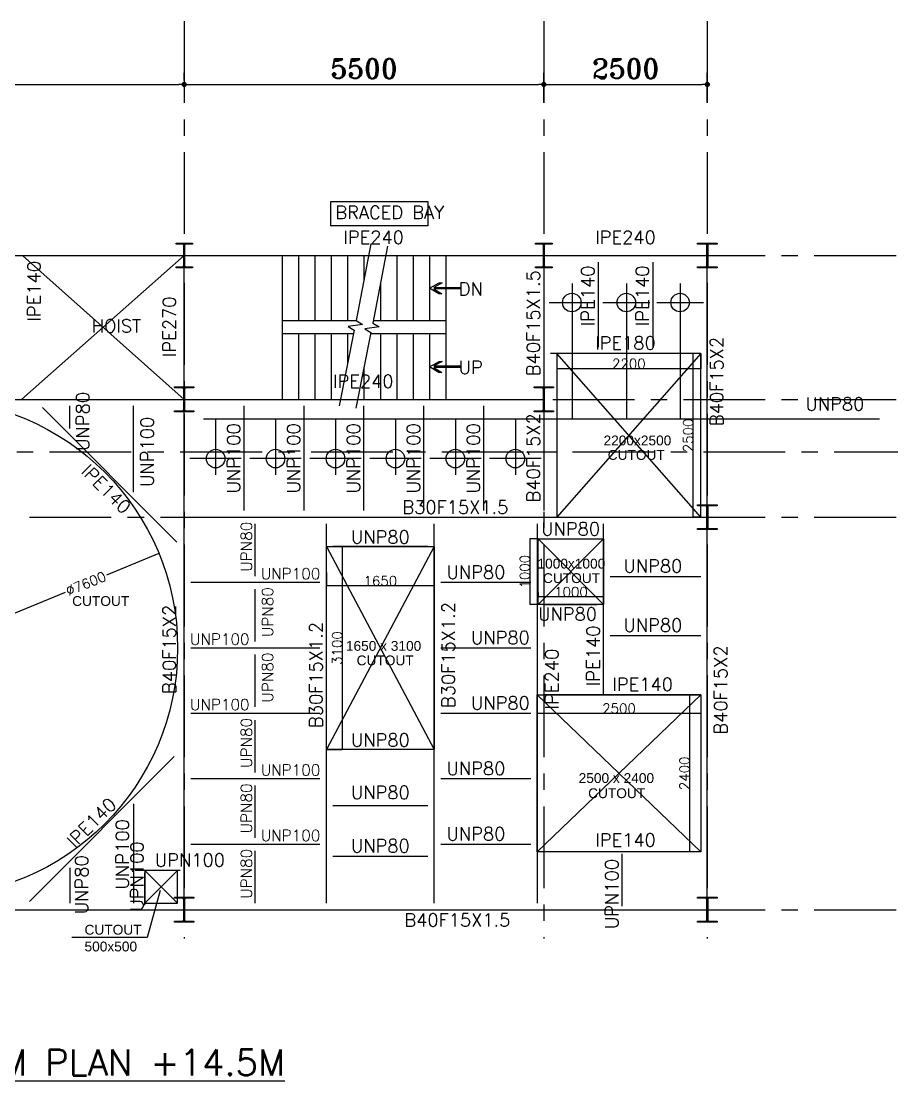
# Model space of a CAD drawing. Header units: inches. Extents: x 1387 to 2676, y -3554 to -2136.
# Drawn here: x 2511.83 to 2525.24, y -2581.89 to -2565.69 of the extents above; entities that cross this region are included whole.
import ezdxf
from ezdxf.enums import TextEntityAlignment as Align

# ---------------------------------------------------------------- set-up
doc = ezdxf.new("R2010")
doc.units = ezdxf.units.IN
doc.header["$MEASUREMENT"] = 0
doc.linetypes.add('CENTER', pattern=[2, 1.25, -0.25, 0.25, -0.25])
doc.linetypes.add('DASHDOTX2', pattern=[2, 1, -0.5, 0, -0.5])
for name, color, linetype in [('3G', 3, 'Continuous'), ('A-TEXT', 7, 'Continuous'), ('AA-IPE300', 27, 'Continuous'), ('AA_CUT OUT', 250, 'Continuous'), ('Ax', 1, 'DASHDOTX2'), ('AXE', 1, 'CENTER'), ('DIM', 8, 'Continuous'), ('MEMBER TEXT', 7, 'Continuous'), ('NEW-CO-TEXT', 7, 'Continuous'), ('STAIR', 145, 'Continuous'), ('STEEL', 33, 'Continuous'), ('UPN100', 1, 'Continuous'), ('wall', 4, 'Continuous')]:
    doc.layers.add(name, color=color, linetype=linetype)
doc.styles.add('ROMANS', font='ROMANS')
doc.styles.add('ROMANT', font='romant')
doc.styles.get("Standard").update_dxf_attribs({"font": 'arial.ttf'})
doc.dimstyles.new('1-100', dxfattribs={"dimtxt": 0.3, "dimasz": 0.08, "dimexe": 0.18, "dimexo": 0.0625, "dimgap": 0.09, "dimtad": 1, "dimdec": 0, "dimlfac": 1000, "dimdsep": 46, "dimtxsty": 'ROMANT', "dimblk": 'DOT', "dimcen": 0.09, "dimclrd": 1, "dimclre": 1, "dimclrt": 3, "dimadec": 0, "dimazin": 0, "dimtfac": 1, "dimtdec": 0, "dimtix": 1, "dimtofl": 0, "dimtmove": 2, "dimatfit": 3, "dimldrblk": 'DOT', "dimfxl": 1, "dimtolj": 1, "dimarcsym": 0})
doc.dimstyles.new('Copy of 1-100', dxfattribs={"dimtxt": 0.2, "dimasz": 0.08, "dimexe": 0.18, "dimexo": 0.0625, "dimgap": 0.09, "dimtad": 1, "dimdec": 0, "dimlfac": 1000, "dimdsep": 46, "dimtxsty": 'ROMANT', "dimblk": 'DOT', "dimcen": 0.09, "dimclrd": 1, "dimclre": 1, "dimclrt": 3, "dimadec": 0, "dimazin": 0, "dimtfac": 1, "dimtdec": 0, "dimtix": 1, "dimtofl": 0, "dimtmove": 2, "dimatfit": 3, "dimldrblk": 'DOT', "dimfxl": 1, "dimtolj": 1, "dimarcsym": 0})
doc.dimstyles.get("Standard").update_dxf_attribs({"dimtxt": 0.25, "dimasz": 0.18, "dimexe": 0.18, "dimexo": 0.0625, "dimgap": 0.09, "dimtad": 0, "dimdec": 0, "dimlfac": 100, "dimzin": 0, "dimdsep": 46, "dimtxsty": 'Standard', "dimcen": 0.09, "dimadec": 0, "dimazin": 0, "dimtfac": 1, "dimtdec": 0, "dimtofl": 0, "dimtmove": 0, "dimatfit": 3, "dimfxl": 1, "dimtolj": 1, "dimtzin": 0, "dimarcsym": 0})

# ---------------------------------------------------------------- blocks, each defined once
blk = doc.blocks.new('DOT')
at = {"layer": 'DIM', "color": 0, "linetype": 'ByBlock'}
blk.add_line((-0.5, 0), (-1, 0), dxfattribs=at)
at = {"layer": 'DIM', "color": 0, "linetype": 'ByBlock', "const_width": 0.5}
blk.add_lwpolyline([(-0.25, 0, 1), (0.25, 0, 1)], format="xyb", close=True, dxfattribs=at)
blk = doc.blocks.new('*D2532')
at = {"color": 1, "lineweight": -2, "transparency": 16777216}
for p, q in [((-8386, 5445), (-9190, 5114)), ((-15414, 2555), (-9817, 4856))]:
    blk.add_line(p, q, dxfattribs=at)
at = {"layer": 'Defpoints', "color": 0, "transparency": 16777216}
for p in [(-8385, 5445), (-15415, 2555)]:
    blk.add_point(p, dxfattribs=at)
at = {"color": 1, "lineweight": -2, "transparency": 16777216, "xscale": 0.08, "yscale": 0.08, "zscale": 0.08}
for p, rotation in [((-8385, 5445), 22.34880130338584), ((-15415, 2555), 202.3488013033858)]:
    blk.add_blockref('DOT', p, dxfattribs=dict(at, rotation=rotation))
at = {"color": 3, "transparency": 16777216, "insert": (-9503, 4985), "char_height": 150, "attachment_point": 5, "rotation": 22.3488, "style": 'ROMANT'}
blk.add_mtext('\\A1;∅7600', dxfattribs=at)
blk = doc.blocks.new('_Dot')
at = {"layer": 'DIM', "color": 0, "lineweight": -2}
blk.add_line((-0.5, 0), (-1, 0), dxfattribs=at)
at = {"layer": 'DIM', "color": 0, "const_width": 0.5}
blk.add_lwpolyline([(-0.25, 0, 1), (0.25, 0, 1)], format="xyb", close=True, dxfattribs=at)
blk = doc.blocks.new('*D2533')
at = {"color": 1, "lineweight": -2, "transparency": 16777216}
for p, q in [((-2585, 5667), (-2715, 5667)), ((-2715, 5667), (-2715, 4667)), ((-2585, 4667), (-2715, 4667))]:
    blk.add_line(p, q, dxfattribs=at)
at = {"layer": 'Defpoints', "color": 0, "transparency": 16777216}
for p in [(-2585, 5667), (-2715, 4667), (-2585, 4667)]:
    blk.add_point(p, dxfattribs=at)
at = {"color": 1, "lineweight": -2, "transparency": 16777216, "xscale": 0.08, "yscale": 0.08, "zscale": 0.08}
for p, rotation in [((-2715, 5667), 90), ((-2715, 4667), 270)]:
    blk.add_blockref('DOT', p, dxfattribs=dict(at, rotation=rotation))
at = {"color": 3, "transparency": 16777216, "insert": (-2790, 5167), "char_height": 150, "attachment_point": 5, "rotation": 90, "style": 'ROMANT'}
blk.add_mtext('\\A1;1000', dxfattribs=at)
blk = doc.blocks.new('*D2534')
at = {"color": 1, "lineweight": -2, "transparency": 16777216}
for p, q in [((-2585, 4851), (-2585, 4782)), ((-1585, 4782), (-2585, 4782)), ((-1585, 4851), (-1585, 4782))]:
    blk.add_line(p, q, dxfattribs=at)
at = {"layer": 'Defpoints', "color": 0, "transparency": 16777216}
for p in [(-2585, 4851), (-2585, 4782), (-1585, 4851)]:
    blk.add_point(p, dxfattribs=at)
at = {"color": 1, "lineweight": -2, "transparency": 16777216, "xscale": 0.08, "yscale": 0.08, "zscale": 0.08, "rotation": 180}
blk.add_blockref('DOT', (-2585, 4782), dxfattribs=at)
at = {"color": 1, "lineweight": -2, "transparency": 16777216, "xscale": 0.08, "yscale": 0.08, "zscale": 0.08}
blk.add_blockref('DOT', (-1585, 4782), dxfattribs=at)
at = {"color": 3, "transparency": 16777216, "insert": (-2085, 4857), "char_height": 150, "attachment_point": 5, "style": 'ROMANT'}
blk.add_mtext('\\A1;1000', dxfattribs=at)
blk = doc.blocks.new('*D2535')
at = {"color": 1, "lineweight": -2, "transparency": 16777216}
for p, q in [((-5825, 5550), (-5586, 5550)), ((-5586, 5550), (-5586, 2450)), ((-5825, 2450), (-5586, 2450))]:
    blk.add_line(p, q, dxfattribs=at)
at = {"layer": 'Defpoints', "color": 0, "transparency": 16777216}
for p in [(-5825, 5550), (-5825, 2450), (-5586, 2450)]:
    blk.add_point(p, dxfattribs=at)
at = {"color": 1, "lineweight": -2, "transparency": 16777216, "xscale": 0.08, "yscale": 0.08, "zscale": 0.08}
for p, rotation in [((-5586, 5550), 90), ((-5586, 2450), 270)]:
    blk.add_blockref('DOT', p, dxfattribs=dict(at, rotation=rotation))
at = {"color": 3, "transparency": 16777216, "insert": (-5661, 4000), "char_height": 150, "attachment_point": 5, "rotation": 90, "style": 'ROMANT'}
blk.add_mtext('\\A1;3100', dxfattribs=at)
blk = doc.blocks.new('*D2536')
at = {"color": 1, "lineweight": -2, "transparency": 16777216}
for p, q in [((-5825, 5153), (-5825, 4951)), ((-4175, 5102), (-4175, 4951)), ((-4175, 4951), (-5825, 4951))]:
    blk.add_line(p, q, dxfattribs=at)
at = {"layer": 'Defpoints', "color": 0, "transparency": 16777216}
for p in [(-5825, 5154), (-4175, 5102), (-5825, 4951)]:
    blk.add_point(p, dxfattribs=at)
at = {"color": 1, "lineweight": -2, "transparency": 16777216, "xscale": 0.08, "yscale": 0.08, "zscale": 0.08, "rotation": 180}
blk.add_blockref('DOT', (-5825, 4951), dxfattribs=at)
at = {"color": 1, "lineweight": -2, "transparency": 16777216, "xscale": 0.08, "yscale": 0.08, "zscale": 0.08}
blk.add_blockref('DOT', (-4175, 4951), dxfattribs=at)
at = {"color": 3, "transparency": 16777216, "insert": (-5000, 5026), "char_height": 150, "attachment_point": 5, "style": 'ROMANT'}
blk.add_mtext('\\A1;1650', dxfattribs=at)
blk = doc.blocks.new('*D2537')
at = {"color": 1, "lineweight": -2, "transparency": 16777216}
for p, q in [((-100, 8500), (-217, 8500)), ((-217, 6000), (-217, 8500)), ((-100, 6000), (-217, 6000))]:
    blk.add_line(p, q, dxfattribs=at)
at = {"layer": 'Defpoints', "color": 0, "transparency": 16777216}
for p in [(-217, 8500), (-100, 8500), (-100, 6000)]:
    blk.add_point(p, dxfattribs=at)
at = {"color": 1, "lineweight": -2, "transparency": 16777216, "xscale": 0.08, "yscale": 0.08, "zscale": 0.08}
for p, rotation in [((-217, 8500), 90), ((-217, 6000), 270)]:
    blk.add_blockref('DOT', p, dxfattribs=dict(at, rotation=rotation))
at = {"color": 3, "transparency": 16777216, "insert": (-292, 7250), "char_height": 150, "attachment_point": 5, "rotation": 90, "style": 'ROMANT'}
blk.add_mtext('\\A1;2500', dxfattribs=at)
blk = doc.blocks.new('*D2529')
at = {"color": 1, "lineweight": -2, "transparency": 16777216}
for p, q in [((-100, 3285), (-274, 3285)), ((-273, 3285), (-273, 885)), ((-100, 885), (-274, 885))]:
    blk.add_line(p, q, dxfattribs=at)
at = {"layer": 'Defpoints', "color": 0, "transparency": 16777216}
for p in [(-100, 3285), (-273, 885), (-100, 885)]:
    blk.add_point(p, dxfattribs=at)
at = {"color": 1, "lineweight": -2, "transparency": 16777216, "xscale": 0.08, "yscale": 0.08, "zscale": 0.08}
for p, rotation in [((-273, 3285), 90), ((-273, 885), 270)]:
    blk.add_blockref('DOT', p, dxfattribs=dict(at, rotation=rotation))
at = {"color": 3, "transparency": 16777216, "insert": (-348, 2085), "char_height": 150, "attachment_point": 5, "rotation": 90, "style": 'ROMANT'}
blk.add_mtext('\\A1;2400', dxfattribs=at)
blk = doc.blocks.new('*D2530')
at = {"color": 1, "lineweight": -2, "transparency": 16777216}
for p, q in [((-2600, 3285), (-2600, 3002)), ((-100, 3285), (-100, 3002)), ((-100, 3002), (-2600, 3002))]:
    blk.add_line(p, q, dxfattribs=at)
at = {"layer": 'Defpoints', "color": 0, "transparency": 16777216}
for p in [(-2600, 3285), (-100, 3285), (-2600, 3002)]:
    blk.add_point(p, dxfattribs=at)
at = {"color": 1, "lineweight": -2, "transparency": 16777216, "xscale": 0.08, "yscale": 0.08, "zscale": 0.08, "rotation": 180}
blk.add_blockref('DOT', (-2600, 3002), dxfattribs=at)
at = {"color": 1, "lineweight": -2, "transparency": 16777216, "xscale": 0.08, "yscale": 0.08, "zscale": 0.08}
blk.add_blockref('DOT', (-100, 3002), dxfattribs=at)
at = {"color": 3, "transparency": 16777216, "insert": (-1350, 3077), "char_height": 150, "attachment_point": 5, "style": 'ROMANT'}
blk.add_mtext('\\A1;2500', dxfattribs=at)
blk = doc.blocks.new('*D2531')
at = {"color": 1, "lineweight": -2, "transparency": 16777216}
for p, q in [((-2300, 8500), (-2300, 8269)), ((-100, 8500), (-100, 8269)), ((-100, 8270), (-2300, 8270))]:
    blk.add_line(p, q, dxfattribs=at)
at = {"layer": 'Defpoints', "color": 0, "transparency": 16777216}
for p in [(-2300, 8500), (-100, 8500), (-2300, 8270)]:
    blk.add_point(p, dxfattribs=at)
at = {"color": 1, "lineweight": -2, "transparency": 16777216, "xscale": 0.08, "yscale": 0.08, "zscale": 0.08, "rotation": 180}
blk.add_blockref('DOT', (-2300, 8270), dxfattribs=at)
at = {"color": 1, "lineweight": -2, "transparency": 16777216, "xscale": 0.08, "yscale": 0.08, "zscale": 0.08}
blk.add_blockref('DOT', (-100, 8270), dxfattribs=at)
at = {"color": 3, "transparency": 16777216, "insert": (-1200, 8345), "char_height": 150, "attachment_point": 5, "style": 'ROMANT'}
blk.add_mtext('\\A1;2200', dxfattribs=at)
blk = doc.blocks.new('*D2053')
at = {"layer": 'Defpoints', "color": 0, "transparency": 16777216}
for p in [(2514.324, -2566.66), (2514.324, -2566.66), (2506.324, -2566.793)]:
    blk.add_point(p, dxfattribs=at)
at = {"layer": 'wall', "color": 1, "lineweight": -2, "transparency": 16777216}
for p, q in [((2506.324, -2566.731), (2506.324, -2566.48)), ((2514.324, -2566.597), (2514.324, -2566.48)), ((2506.404, -2566.66), (2514.244, -2566.66))]:
    blk.add_line(p, q, dxfattribs=at)
at = {"layer": 'wall', "color": 1, "lineweight": -2, "transparency": 16777216, "xscale": 0.08, "yscale": 0.08, "zscale": 0.08, "rotation": 180}
blk.add_blockref('DOT', (2506.324, -2566.66), dxfattribs=at)
at = {"layer": 'wall', "color": 1, "lineweight": -2, "transparency": 16777216, "xscale": 0.08, "yscale": 0.08, "zscale": 0.08}
blk.add_blockref('DOT', (2514.324, -2566.66), dxfattribs=at)
at = {"layer": 'wall', "color": 3, "transparency": 16777216, "insert": (2510.324, -2566.42), "char_height": 0.3, "attachment_point": 5, "style": 'ROMANT'}
blk.add_mtext('\\A1;8000', dxfattribs=at)
blk = doc.blocks.new('*D2048')
at = {"layer": 'Defpoints', "color": 0, "transparency": 16777216}
for p in [(2514.324, -2566.66), (2519.824, -2566.66), (2519.824, -2566.997)]:
    blk.add_point(p, dxfattribs=at)
at = {"layer": 'wall', "color": 1, "lineweight": -2, "transparency": 16777216}
for p, q in [((2514.324, -2566.597), (2514.324, -2566.48)), ((2519.824, -2566.935), (2519.824, -2566.48)), ((2514.404, -2566.66), (2519.744, -2566.66))]:
    blk.add_line(p, q, dxfattribs=at)
at = {"layer": 'wall', "color": 1, "lineweight": -2, "transparency": 16777216, "xscale": 0.08, "yscale": 0.08, "zscale": 0.08, "rotation": 180}
blk.add_blockref('DOT', (2514.324, -2566.66), dxfattribs=at)
at = {"layer": 'wall', "color": 1, "lineweight": -2, "transparency": 16777216, "xscale": 0.08, "yscale": 0.08, "zscale": 0.08}
blk.add_blockref('DOT', (2519.824, -2566.66), dxfattribs=at)
at = {"layer": 'wall', "color": 3, "transparency": 16777216, "insert": (2517.074, -2566.42), "char_height": 0.3, "attachment_point": 5, "style": 'ROMANT'}
blk.add_mtext('\\A1;5500', dxfattribs=at)
blk = doc.blocks.new('*D2052')
at = {"layer": 'Defpoints', "color": 0, "transparency": 16777216}
for p in [(2519.824, -2566.66), (2522.324, -2566.66), (2522.324, -2566.997)]:
    blk.add_point(p, dxfattribs=at)
at = {"layer": 'wall', "color": 1, "lineweight": -2, "transparency": 16777216}
for p, q in [((2519.824, -2566.597), (2519.824, -2566.48)), ((2522.324, -2566.935), (2522.324, -2566.48)), ((2519.904, -2566.66), (2522.244, -2566.66))]:
    blk.add_line(p, q, dxfattribs=at)
at = {"layer": 'wall', "color": 1, "lineweight": -2, "transparency": 16777216, "xscale": 0.08, "yscale": 0.08, "zscale": 0.08, "rotation": 180}
blk.add_blockref('DOT', (2519.824, -2566.66), dxfattribs=at)
at = {"layer": 'wall', "color": 1, "lineweight": -2, "transparency": 16777216, "xscale": 0.08, "yscale": 0.08, "zscale": 0.08}
blk.add_blockref('DOT', (2522.324, -2566.66), dxfattribs=at)
at = {"layer": 'wall', "color": 3, "transparency": 16777216, "insert": (2521.074, -2566.42), "char_height": 0.3, "attachment_point": 5, "style": 'ROMANT'}
blk.add_mtext('\\A1;2500', dxfattribs=at)
blk = doc.blocks.new('G$CFD95EC12')
at = {"color": 1}
for p, q in [((-15900, 9900), (-15400, 9400)), ((-15400, 9900), (-15900, 9400)), ((-100, 6000), (-2300, 8500.4)), ((-100, 8500.4), (-2300, 6000)), ((-5825.1, 5550), (-4175.1, 2450)), ((-4175.1, 5550), (-5825.1, 2450)), ((-1585, 4667.1), (-2585, 5667.1)), ((-1585, 5667.1), (-2585, 4667.1)), ((-2599.8, 3284.9), (-100, 884.9)), ((-100, 3284.9), (-2599.8, 884.9)), ((-8100, 100), (-8600, 600)), ((-8100, 600), (-8600, 100))]:
    blk.add_line(p, q, dxfattribs=at)
at = {"layer": 'AA_CUT OUT', "color": 1}
for points in [[(-15400, 9900), (-15900, 9900), (-15900, 9400), (-15400, 9400)], [(-100, 8500.4), (-2300, 8500.4), (-2300, 6000), (-100, 6000)], [(-5825.1, 5550), (-4175.1, 5550), (-4175.1, 2450), (-5825.1, 2450)], [(-2585, 5667.1), (-1585, 5667.1), (-1585, 4667.1), (-2585, 4667.1)], [(-2599.8, 3284.9), (-100, 3284.9), (-100, 884.9), (-2599.8, 884.9)], [(-8100, 600), (-8600, 600), (-8600, 100), (-8100, 100)]]:
    blk.add_lwpolyline(points, close=True, dxfattribs=at)
blk.add_circle((-11900, 4000), 3800, dxfattribs=at)
at = {"color": 3}
for s, p in [('CUTOUT', (-15185.5, 10522.3)), ('500x500', (-15185.5, 10266)), ('2200x2500', (-1587.3, 7097.9)), ('CUTOUT', (-1522.7, 6876.3)), ('1000x1000', (-2597.3, 5215.2)), ('CUTOUT', (-2512.7, 4993.7)), ('CUTOUT', (-9713.1, 4643.8)), ('1650 x 3100', (-5527.3, 3957.9)), ('CUTOUT', (-5362.7, 3736.3)), ('2500 x 2400', (-1967.3, 1937.9)), ('CUTOUT', (-1822.7, 1706.3)), ('CUTOUT', (-9524.1, -380.1)), ('500x500', (-9524.1, -636.4))]:
    blk.add_text(s, height=150, dxfattribs=at).set_placement(p)
for base, p1, p2, picture, middle in [((-2300, 8269.7), (-100, 8500.4), (-2300, 8500.4), '*D2531', (-1200, 8344.8)), ((-5825.1, 4950.9), (-4175.1, 5101.6), (-5825.1, 5153.5), '*D2536', (-5000.1, 5026)), ((-2585, 4782.2), (-1585, 4851.3), (-2585, 4851.3), '*D2534', (-2085, 4857.3)), ((-2599.8, 3002), (-100, 3284.9), (-2599.8, 3284.9), '*D2530', (-1349.9, 3077.1))]:
    dim = blk.add_linear_dim(base=base, p1=p1, p2=p2, dimstyle='Copy of 1-100', override={"dimtxt": 150, "dimlfac": 1})
    dim.commit()
    dim.dimension.update_dxf_attribs({"geometry": picture, "text_midpoint": middle})
for base, p1, p2, picture, middle in [((-216.7, 8500.4), (-100, 6000), (-100, 8500.4), '*D2537', (-291.8, 7250.2)), ((-5585.9, 2450), (-5825.1, 5550), (-5825.1, 2450), '*D2535', (-5661, 4000)), ((-2714.9, 4667.1), (-2585, 5667.1), (-2585, 4667.1), '*D2533', (-2790, 5167.1)), ((-273.4, 884.9), (-100, 3284.9), (-100, 884.9), '*D2529', (-348.5, 2084.9))]:
    dim = blk.add_linear_dim(base=base, p1=p1, p2=p2, angle=90, dimstyle='Copy of 1-100', override={"dimtxt": 150, "dimlfac": 1})
    dim.commit()
    dim.dimension.update_dxf_attribs({"geometry": picture, "text_midpoint": middle})
dim = blk.add_diameter_dim_2p(p1=(-15414.6, 2555.1), p2=(-8385.4, 5444.9), dimstyle='Copy of 1-100', override={"dimtxt": 150, "dimlfac": 1})
dim.commit()
dim.dimension.update_dxf_attribs({"geometry": '*D2532', "text_midpoint": (-9503.5, 4985.3), "dimtype": 163})
for points in [[(-15775, 9656.4), (-15526.6, 10480.1), (-14377.7, 10480.1)], [(-8366.1, 296.4), (-8567.9, -422.3), (-9716.9, -422.3)]]:
    blk.add_leader(points, dimstyle='Standard', override={"dimscale": 75}, dxfattribs=at)

msp = doc.modelspace()

# ---------------------------------------------------------------- hatches: boundary and pattern name
for points in [[(2514.31624561, -2569.09884891), (2514.30476938, -2569.09884891, 0.4144144444), (2514.31624561, -2569.11033301)], [(2514.33124561, -2569.09884891), (2514.34272184, -2569.09884891, -0.4144144444), (2514.33124561, -2569.11033301)], [(2519.81627107, -2569.09886312), (2519.80479484, -2569.09886312, 0.4144144444), (2519.81627107, -2569.11034722)], [(2519.83127107, -2569.09886312), (2519.8427473, -2569.09886312, -0.4144144444), (2519.83127107, -2569.11034722)], [(2522.31627185, -2569.09882823), (2522.30479562, -2569.09882823, 0.4144144444), (2522.31627185, -2569.11031233)], [(2522.33127185, -2569.09882823), (2522.34274807, -2569.09882823, -0.4144144444), (2522.33127185, -2569.11031233)], [(2514.31624561, -2569.44888841), (2514.30476938, -2569.44888841, -0.4144144444), (2514.31624561, -2569.43740431)], [(2514.33124561, -2569.44888841), (2514.34272184, -2569.44888841, 0.4144144444), (2514.33124561, -2569.43740431)], [(2519.81627107, -2569.44890262), (2519.80479484, -2569.44890262, -0.4144144444), (2519.81627107, -2569.43741852)], [(2519.83127107, -2569.44890262), (2519.8427473, -2569.44890262, 0.4144144444), (2519.83127107, -2569.43741852)], [(2522.31627185, -2569.44886773), (2522.30479562, -2569.44886773, -0.4144144444), (2522.31627185, -2569.43738363)], [(2522.33127185, -2569.44886773), (2522.34274807, -2569.44886773, 0.4144144444), (2522.33127185, -2569.43738363)], [(2514.31623993, -2571.29873966), (2514.3047637, -2571.29873966, 0.4144144444), (2514.31623993, -2571.31022376)], [(2514.33123993, -2571.29873966), (2514.34271616, -2571.29873966, -0.4144144444), (2514.33123993, -2571.31022376)], [(2519.81626616, -2571.29875352), (2519.80478993, -2571.29875352, 0.4144144444), (2519.81626616, -2571.31023762)], [(2519.83126616, -2571.29875352), (2519.84274239, -2571.29875352, -0.4144144444), (2519.83126616, -2571.31023762)], [(2514.31623993, -2571.64877916), (2514.3047637, -2571.64877916, -0.4144144444), (2514.31623993, -2571.63729506)], [(2514.33123993, -2571.64877916), (2514.34271616, -2571.64877916, 0.4144144444), (2514.33123993, -2571.63729506)], [(2519.81626616, -2571.64879302), (2519.80478993, -2571.64879302, -0.4144144444), (2519.81626616, -2571.63730892)], [(2519.83126616, -2571.64879302), (2519.84274239, -2571.64879302, 0.4144144444), (2519.83126616, -2571.63730892)], [(2522.31627185, -2573.09876715), (2522.30479562, -2573.09876715, 0.4144144444), (2522.31627185, -2573.11025126)], [(2522.33127185, -2573.09876715), (2522.34274807, -2573.09876715, -0.4144144444), (2522.33127185, -2573.11025126)], [(2522.31627185, -2573.44880666), (2522.30479562, -2573.44880666, -0.4144144444), (2522.31627185, -2573.43732255)], [(2522.33127185, -2573.44880666), (2522.34274807, -2573.44880666, 0.4144144444), (2522.33127185, -2573.43732255)], [(2514.31623011, -2579.098747), (2514.30475388, -2579.098747, 0.4144144444), (2514.31623011, -2579.1102311)], [(2514.33123011, -2579.098747), (2514.34270634, -2579.098747, -0.4144144444), (2514.33123011, -2579.1102311)], [(2522.31625634, -2579.09876715), (2522.30478011, -2579.09876715, 0.4144144444), (2522.31625634, -2579.11025126)], [(2522.33125634, -2579.09876715), (2522.34273257, -2579.09876715, -0.4144144444), (2522.33125634, -2579.11025126)], [(2514.31623011, -2579.4487865), (2514.30475388, -2579.4487865, -0.4144144444), (2514.31623011, -2579.4373024)], [(2514.33123011, -2579.4487865), (2514.34270634, -2579.4487865, 0.4144144444), (2514.33123011, -2579.4373024)], [(2522.31625634, -2579.44880666), (2522.30478011, -2579.44880666, -0.4144144444), (2522.31625634, -2579.43732255)], [(2522.33125634, -2579.44880666), (2522.34273257, -2579.44880666, 0.4144144444), (2522.33125634, -2579.43732255)]]:
    msp.add_hatch(color=1).paths.add_polyline_path(points)

# ---------------------------------------------------------------- linework, layer by layer
at = {"color": 96, "elevation": -0.001}
msp.add_lwpolyline([(2516.56762172, -2568.44802224), (2518.05099748, -2568.44802224), (2518.05099748, -2568.8207753), (2516.56762172, -2568.8207753)], close=True, dxfattribs=at)
for points in [[(2518.545635, -2569.76234851), (2518.52421104, -2569.77383555), (2518.545635, -2569.78533555), (2518.13941784, -2569.78533555), (2518.26550757, -2569.86078926), (2518.21901024, -2569.86078926), (2518.07370301, -2569.77383555), (2518.22370301, -2569.69340895), (2518.27020033, -2569.69340895), (2518.14164846, -2569.76233555), (2518.545635, -2569.76233555)], [(2518.545635, -2570.96234851), (2518.52421104, -2570.97383555), (2518.545635, -2570.98533555), (2518.13941784, -2570.98533555), (2518.26550757, -2571.06078926), (2518.21901024, -2571.06078926), (2518.07370301, -2570.97383555), (2518.22370301, -2570.89340895), (2518.27020033, -2570.89340895), (2518.14164846, -2570.96233555), (2518.545635, -2570.96233555)]]:
    msp.add_lwpolyline(points)
at = {"layer": '3G'}
for points in [[(2514.19874561, -2569.46384891), (2514.19874561, -2569.44884891), (2514.31624561, -2569.44884891), (2514.31624561, -2569.09884891), (2514.19874561, -2569.09884891), (2514.19874561, -2569.08384891), (2514.44874561, -2569.08384891), (2514.44874561, -2569.09884891), (2514.33124561, -2569.09884891), (2514.33124561, -2569.44884891), (2514.44874561, -2569.44884891), (2514.44874561, -2569.46384891)], [(2519.69877107, -2569.46386312), (2519.69877107, -2569.44886312), (2519.81627107, -2569.44886312), (2519.81627107, -2569.09886312), (2519.69877107, -2569.09886312), (2519.69877107, -2569.08386312), (2519.94877107, -2569.08386312), (2519.94877107, -2569.09886312), (2519.83127107, -2569.09886312), (2519.83127107, -2569.44886312), (2519.94877107, -2569.44886312), (2519.94877107, -2569.46386312)], [(2522.17377185, -2569.46382823), (2522.17377185, -2569.44882823), (2522.31627185, -2569.44882823), (2522.31627185, -2569.09882823), (2522.17377185, -2569.09882823), (2522.17377185, -2569.08382823), (2522.47377185, -2569.08382823), (2522.47377185, -2569.09882823), (2522.33127185, -2569.09882823), (2522.33127185, -2569.44882823), (2522.47377185, -2569.44882823), (2522.47377185, -2569.46382823)], [(2514.17373993, -2571.66373966), (2514.17373993, -2571.64873966), (2514.31623993, -2571.64873966), (2514.31623993, -2571.29873966), (2514.17373993, -2571.29873966), (2514.17373993, -2571.28373966), (2514.47373993, -2571.28373966), (2514.47373993, -2571.29873966), (2514.33123993, -2571.29873966), (2514.33123993, -2571.64873966), (2514.47373993, -2571.64873966), (2514.47373993, -2571.66373966)], [(2519.67376616, -2571.66375352), (2519.67376616, -2571.64875352), (2519.81626616, -2571.64875352), (2519.81626616, -2571.29875352), (2519.67376616, -2571.29875352), (2519.67376616, -2571.28375352), (2519.97376616, -2571.28375352), (2519.97376616, -2571.29875352), (2519.83126616, -2571.29875352), (2519.83126616, -2571.64875352), (2519.97376616, -2571.64875352), (2519.97376616, -2571.66375352)], [(2522.17377185, -2573.46376715), (2522.17377185, -2573.44876715), (2522.31627185, -2573.44876715), (2522.31627185, -2573.09876715), (2522.17377185, -2573.09876715), (2522.17377185, -2573.08376715), (2522.47377185, -2573.08376715), (2522.47377185, -2573.09876715), (2522.33127185, -2573.09876715), (2522.33127185, -2573.44876715), (2522.47377185, -2573.44876715), (2522.47377185, -2573.46376715)], [(2514.17373011, -2579.463747), (2514.17373011, -2579.448747), (2514.31623011, -2579.448747), (2514.31623011, -2579.098747), (2514.17373011, -2579.098747), (2514.17373011, -2579.083747), (2514.47373011, -2579.083747), (2514.47373011, -2579.098747), (2514.33123011, -2579.098747), (2514.33123011, -2579.448747), (2514.47373011, -2579.448747), (2514.47373011, -2579.463747)], [(2522.17375634, -2579.46376715), (2522.17375634, -2579.44876715), (2522.31625634, -2579.44876715), (2522.31625634, -2579.09876715), (2522.17375634, -2579.09876715), (2522.17375634, -2579.08376715), (2522.47375634, -2579.08376715), (2522.47375634, -2579.09876715), (2522.33125634, -2579.09876715), (2522.33125634, -2579.44876715), (2522.47375634, -2579.44876715), (2522.47375634, -2579.46376715)]]:
    msp.add_lwpolyline(points, close=True, dxfattribs=at)
for centre, start, end in [((2514.31624561, -2569.09885678), 180.157926883, 270.157926883), ((2514.33124561, -2569.09885678), 269.842073117, 359.842073117), ((2514.33124561, -2569.09885678), 269.842073117, 359.842073117), ((2519.81627107, -2569.09887099), 180.157926883, 270.157926883), ((2519.83127107, -2569.09887099), 269.842073117, 359.842073117), ((2519.83127107, -2569.09887099), 269.842073117, 359.842073117), ((2522.31627185, -2569.0988361), 180.157926883, 270.157926883), ((2522.33127185, -2569.0988361), 269.842073117, 359.842073117), ((2522.33127185, -2569.0988361), 269.842073117, 359.842073117), ((2514.31624561, -2569.44888054), 89.842073117, 179.842073117), ((2514.31624561, -2569.44888054), 89.842073117, 179.842073117), ((2514.33124561, -2569.44888054), 0.157926883, 90.157926883), ((2514.33124561, -2569.44888054), 0.157926883, 90.157926883), ((2514.33124561, -2569.44888054), 0.157926883, 90.157926883), ((2519.81627107, -2569.44889475), 89.842073117, 179.842073117), ((2519.81627107, -2569.44889475), 89.842073117, 179.842073117), ((2519.83127107, -2569.44889475), 0.157926883, 90.157926883), ((2519.83127107, -2569.44889475), 0.157926883, 90.157926883), ((2519.83127107, -2569.44889475), 0.157926883, 90.157926883), ((2522.31627185, -2569.44885986), 89.842073117, 179.842073117), ((2522.31627185, -2569.44885986), 89.842073117, 179.842073117), ((2522.33127185, -2569.44885986), 0.157926883, 90.157926883), ((2522.33127185, -2569.44885986), 0.157926883, 90.157926883), ((2522.33127185, -2569.44885986), 0.157926883, 90.157926883), ((2514.31623993, -2571.29874753), 180.157926883, 270.157926883), ((2514.33123993, -2571.29874753), 269.842073117, 359.842073117), ((2514.33123993, -2571.29874753), 269.842073117, 359.842073117), ((2519.81626616, -2571.29876139), 180.157926883, 270.157926883), ((2519.83126616, -2571.29876139), 269.842073117, 359.842073117), ((2519.83126616, -2571.29876139), 269.842073117, 359.842073117), ((2514.31623993, -2571.64877129), 89.842073117, 179.842073117), ((2514.31623993, -2571.64877129), 89.842073117, 179.842073117), ((2514.33123993, -2571.64877129), 0.157926883, 90.157926883), ((2514.33123993, -2571.64877129), 0.157926883, 90.157926883), ((2514.33123993, -2571.64877129), 0.157926883, 90.157926883), ((2519.81626616, -2571.64878515), 89.842073117, 179.842073117), ((2519.81626616, -2571.64878515), 89.842073117, 179.842073117), ((2519.83126616, -2571.64878515), 0.157926883, 90.157926883), ((2519.83126616, -2571.64878515), 0.157926883, 90.157926883), ((2519.83126616, -2571.64878515), 0.157926883, 90.157926883), ((2522.31627185, -2573.09877502), 180.157926883, 270.157926883), ((2522.33127185, -2573.09877502), 269.842073117, 359.842073117), ((2522.33127185, -2573.09877502), 269.842073117, 359.842073117), ((2522.31627185, -2573.44879879), 89.842073117, 179.842073117), ((2522.31627185, -2573.44879879), 89.842073117, 179.842073117), ((2522.33127185, -2573.44879879), 0.157926883, 90.157926883), ((2522.33127185, -2573.44879879), 0.157926883, 90.157926883), ((2522.33127185, -2573.44879879), 0.157926883, 90.157926883), ((2514.31623011, -2579.09875487), 180.157926883, 270.157926883), ((2514.33123011, -2579.09875487), 269.842073117, 359.842073117), ((2514.33123011, -2579.09875487), 269.842073117, 359.842073117), ((2522.31625634, -2579.09877502), 180.157926883, 270.157926883), ((2522.33125634, -2579.09877502), 269.842073117, 359.842073117), ((2522.33125634, -2579.09877502), 269.842073117, 359.842073117), ((2514.31623011, -2579.44877863), 89.842073117, 179.842073117), ((2514.31623011, -2579.44877863), 89.842073117, 179.842073117), ((2514.33123011, -2579.44877863), 0.157926883, 90.157926883), ((2514.33123011, -2579.44877863), 0.157926883, 90.157926883), ((2514.33123011, -2579.44877863), 0.157926883, 90.157926883), ((2522.31625634, -2579.44879879), 89.842073117, 179.842073117), ((2522.31625634, -2579.44879879), 89.842073117, 179.842073117), ((2522.33125634, -2579.44879879), 0.157926883, 90.157926883), ((2522.33125634, -2579.44879879), 0.157926883, 90.157926883), ((2522.33125634, -2579.44879879), 0.157926883, 90.157926883)]:
    msp.add_arc(centre, 0.01147623, start, end, dxfattribs=at)
at = {"layer": 'AA-IPE300', "color": 3}
for p, q in [((2504.92372789, -2569.27383555), (2522.32372789, -2569.27383555)), ((2514.32372789, -2579.27383555), (2514.32372789, -2569.27383555)), ((2519.82372789, -2569.27383555), (2519.82372789, -2573.17383555)), ((2522.32372789, -2579.27383555), (2522.32372789, -2569.27383555)), ((2520.65705789, -2569.37383555), (2520.65705789, -2570.67338774)), ((2521.49038789, -2569.37383555), (2521.49038789, -2570.67338774)), ((2522.22372789, -2570.77338774), (2519.92372789, -2570.77338774)), ((2506.42372789, -2571.47383555), (2519.82372789, -2571.47383555)), ((2512.57272789, -2571.91696989), (2512.57272789, -2571.57383555)), ((2513.54772789, -2572.89196989), (2513.54772789, -2571.57383555)), ((2515.24038789, -2573.17383555), (2515.24038789, -2571.57383555)), ((2516.15704789, -2573.17383555), (2516.15704789, -2571.57383555)), ((2517.07370789, -2573.17383555), (2517.07370789, -2571.57383555)), ((2517.99036789, -2573.17383555), (2517.99036789, -2571.57383555)), ((2518.90702789, -2573.17383555), (2518.90702789, -2571.57383555)), ((2512.15511863, -2571.59936063), (2514.21061343, -2573.65485542)), ((2515.19763517, -2572.37819685), (2514.41180283, -2572.37819685)), ((2516.11429517, -2572.37819685), (2515.32846283, -2572.37819685)), ((2517.03095517, -2572.37819685), (2516.24512283, -2572.37819685)), ((2517.94761517, -2572.37819685), (2517.16178283, -2572.37819685)), ((2518.86427517, -2572.37819685), (2518.07844283, -2572.37819685)), ((2519.78101317, -2572.37820869), (2518.99518082, -2572.37820869)), ((2514.42372789, -2573.27383555), (2522.32372789, -2573.27383555)), ((2516.49859942, -2579.17383555), (2516.49859942, -2573.37383555)), ((2518.14859942, -2579.17383555), (2518.14859942, -2573.37383555)), ((2519.72394773, -2573.37383555), (2519.72394773, -2579.17383555)), ((2520.73874773, -2575.98894039), (2520.73874773, -2573.37383555)), ((2519.82394773, -2573.60674039), (2520.65103081, -2573.60674039)), ((2518.04859942, -2573.72383555), (2516.59859942, -2573.72383555)), ((2516.39859942, -2574.27383555), (2514.42372789, -2574.27383555)), ((2519.62394773, -2574.27383555), (2518.24859942, -2574.27383555)), ((2520.83874773, -2574.17916555), (2522.22372789, -2574.17916555)), ((2519.82394773, -2574.60674039), (2520.63990296, -2574.60674039)), ((2520.83874773, -2575.08383555), (2522.22372789, -2575.08383555)), ((2516.39859942, -2575.27383555), (2514.42372789, -2575.27383555)), ((2519.62394773, -2575.27383555), (2518.24859942, -2575.27383555)), ((2522.22372789, -2575.98894039), (2519.82394773, -2575.98894039)), ((2516.39859942, -2576.27383555), (2514.42372789, -2576.27383555)), ((2519.62394773, -2576.27383555), (2518.24859942, -2576.27383555)), ((2518.04859942, -2576.82383555), (2516.59859942, -2576.82383555)), ((2511.95667582, -2579.14675329), (2514.17034259, -2576.93308653)), ((2516.39859942, -2577.27383555), (2514.42372789, -2577.27383555)), ((2519.62394773, -2577.27383555), (2518.24859942, -2577.27383555)), ((2513.54772789, -2577.65570122), (2513.54772789, -2579.17383555)), ((2518.04859942, -2577.68620266), (2516.59859942, -2577.68620266)), ((2516.39859942, -2578.27383555), (2514.42372789, -2578.27383555)), ((2519.62394773, -2578.27383555), (2518.24859942, -2578.27383555)), ((2518.04859942, -2578.45717555), (2516.59859942, -2578.45717555)), ((2522.22372789, -2578.38894039), (2519.82394773, -2578.38894039)), ((2512.57272789, -2578.63070122), (2512.57272789, -2579.17383555)), ((2504.92372789, -2579.27383555), (2522.32372789, -2579.27383555))]:
    msp.add_line(p, q, dxfattribs=at)
at = {"layer": 'AA_CUT OUT', "color": 3}
for p, q in [((2511.83439314, -2571.47374056), (2514.32371018, -2569.27383555)), ((2514.32371018, -2571.47383555), (2511.84964724, -2569.27383555))]:
    msp.add_line(p, q, dxfattribs=at)
at = {"layer": 'Ax', "linetype": 'Continuous', "ltscale": 0.5}
for p, q in [((2520.25606223, -2569.70173583), (2520.25606223, -2571.77417387)), ((2521.08857985, -2569.70173583), (2521.08857985, -2571.77417387)), ((2521.90781299, -2569.70173583), (2521.90781299, -2571.77417387)), ((2524.95709159, -2571.77417387), (2514.61721051, -2571.77417387)), ((2514.804719, -2571.77417387), (2514.804719, -2572.62692492)), ((2515.721379, -2571.77417387), (2515.721379, -2572.62692492)), ((2516.638039, -2571.77417387), (2516.638039, -2572.62693677)), ((2517.554699, -2571.77417387), (2517.554699, -2572.62693677)), ((2518.471359, -2571.77417387), (2518.471359, -2572.62693677)), ((2519.38809699, -2571.77417387), (2519.38809699, -2572.62693677))]:
    msp.add_line(p, q, dxfattribs=at)
for centre in [(2520.25198276, -2569.99386102), (2521.08450038, -2569.99386102), (2521.90781299, -2569.99386102), (2514.804719, -2572.37819685), (2514.804719, -2572.37819685), (2515.721379, -2572.37819685), (2515.721379, -2572.37819685), (2516.638039, -2572.37819685), (2516.638039, -2572.37819685), (2517.554699, -2572.37819685), (2517.554699, -2572.37819685), (2518.471359, -2572.37819685), (2518.471359, -2572.37820869), (2519.38809699, -2572.37820869), (2519.38809699, -2572.37820869)]:
    msp.add_circle(centre, 0.14161004, dxfattribs=at)
at = {"layer": 'AXE'}
for p, q in [((2514.32375487, -2565.69309532), (2514.32371864, -2579.71097602)), ((2519.8237811, -2565.69309532), (2519.82374487, -2579.71097602)), ((2522.3237811, -2565.69309532), (2522.32374487, -2579.71097602)), ((2501.95950345, -2569.27383555), (2525.2372159, -2569.27383555)), ((2501.95950345, -2571.47371583), (2525.2372159, -2571.47377447)), ((2500.2644454, -2572.27371583), (2525.2372159, -2572.27377447)), ((2501.95950345, -2573.27371583), (2525.2372159, -2573.27377447)), ((2501.95950345, -2579.27371583), (2525.2372159, -2579.27377447))]:
    msp.add_line(p, q, dxfattribs=at)
at = {"layer": 'STAIR', "color": 3}
for p, q in [((2515.82360347, -2569.27383555), (2515.82360347, -2571.47383555)), ((2516.07360347, -2569.27383555), (2516.07360347, -2570.27383555)), ((2516.32360347, -2569.27383555), (2516.32360347, -2570.27383555)), ((2516.57362835, -2569.27383555), (2516.57362835, -2570.27383555)), ((2516.82362835, -2569.27383555), (2516.82362835, -2570.27383555)), ((2517.07365324, -2569.27383555), (2517.07365324, -2569.64429989)), ((2517.57367812, -2569.27383555), (2517.57367812, -2570.27383555)), ((2517.82367812, -2569.27383555), (2517.82367812, -2570.27383555)), ((2518.07370301, -2569.27383555), (2518.07370301, -2570.27383555)), ((2518.32370301, -2569.27383555), (2518.32370301, -2571.47383555)), ((2517.32365324, -2569.70615967), (2517.32365324, -2570.27383555)), ((2516.96234186, -2570.27383555), (2515.82360347, -2570.27383555)), ((2518.32370301, -2570.27383555), (2517.21687617, -2570.27383555)), ((2516.912895, -2570.47383555), (2515.82360347, -2570.47383555)), ((2516.07360347, -2570.47383555), (2516.07360347, -2571.47383555)), ((2516.32360347, -2570.47383555), (2516.32360347, -2571.47383555)), ((2516.57362835, -2570.47383555), (2516.57362835, -2571.47383555)), ((2516.82362835, -2570.47383555), (2516.82362835, -2570.92308626)), ((2518.32370301, -2570.47383555), (2517.1749234, -2570.47383555)), ((2517.32365324, -2570.47383555), (2517.32365324, -2571.47383555)), ((2517.57367812, -2570.47383555), (2517.57367812, -2571.47383555)), ((2517.82367812, -2570.47383555), (2517.82367812, -2571.47383555)), ((2518.07370301, -2570.47383555), (2518.07370301, -2571.47383555)), ((2517.07365324, -2570.98349614), (2517.07365324, -2571.47383555))]:
    msp.add_line(p, q, dxfattribs=at)
at = {"layer": 'STEEL'}
for points in [[(2517.17670874, -2569.09640958), (2516.95599267, -2570.26983746), (2517.04877294, -2570.32826122), (2516.83151718, -2570.35802685), (2516.92429746, -2570.41645061), (2516.69464474, -2571.57221987)], [(2517.43137673, -2569.1334522), (2517.21066065, -2570.30688008), (2517.30344093, -2570.36530383), (2517.08618517, -2570.39506947), (2517.17896544, -2570.45349322), (2516.94931273, -2571.60926249)]]:
    msp.add_lwpolyline(points, dxfattribs=at)
at = {"layer": 'UPN100', "color": 3}
for p, q in [((2519.90774236, -2569.99386102), (2520.59622317, -2569.99386102)), ((2520.72363654, -2569.99386102), (2521.44536422, -2569.99386102)), ((2521.55128762, -2569.99386102), (2522.26433836, -2569.99386102)), ((2515.41116366, -2574.17383555), (2515.41116366, -2573.37383555)), ((2515.41116366, -2575.17383555), (2515.41116366, -2574.37383555)), ((2515.41116366, -2576.17383555), (2515.41116366, -2575.37383555)), ((2515.41116366, -2577.17383555), (2515.41116366, -2576.37383555)), ((2515.41116366, -2578.17383555), (2515.41116366, -2577.37383555)), ((2515.41116366, -2579.17383555), (2515.41116366, -2578.37383555)), ((2521.02383781, -2579.22048622), (2521.02383781, -2578.42048622)), ((2514.26144131, -2578.67383555), (2513.57452297, -2578.67383555)), ((2513.72372789, -2579.2017129), (2513.72372789, -2578.70695571))]:
    msp.add_line(p, q, dxfattribs=at)

# ---------------------------------------------------------------- block references
at = {"layer": 'AA_CUT OUT', "color": 3, "xscale": 0.001, "yscale": 0.001, "zscale": 0.001}
msp.add_blockref('G$CFD95EC12', (2522.32372789, -2579.27383555), dxfattribs=at)

# ---------------------------------------------------------------- texts
at = {"color": 3, "style": 'ROMANS'}
msp.add_text('BRACED BAY', height=0.2, dxfattribs=at).set_placement((2516.63570895, -2568.71576517, -0.001))
at = {"layer": 'A-TEXT', "color": 3, "style": 'ROMANS'}
msp.add_text('%%UTHIRD FLOOR BEAM PLAN +14.5M', height=0.4, dxfattribs=at).set_placement((2506.74448455, -2581.80797845, 9177.40456425))
at = {"layer": 'MEMBER TEXT', "color": 3, "ltscale": 2, "style": 'ROMANS'}
for s, height, p in [('IPE240', 0.2, (2517.22099361, -2569.15684256)), ('IPE240', 0.2, (2521.07228473, -2569.15684256)), ('HOIST', 0.2, (2513.28706712, -2570.51104421)), ('IPE180', 0.2, (2521.07228473, -2570.77066186)), ('IPE240', 0.2, (2517.06288649, -2571.35684256)), ('B30F15X1.5', 0.2, (2518.47127162, -2573.28096786)), ('UNP80', 0.2, (2520.23354007, -2573.61280817)), ('UNP80', 0.2, (2517.32359942, -2573.7362931)), ('UNP80', 0.2, (2518.78534495, -2574.27383555)), ('UNP80', 0.2, (2521.49123781, -2574.17916555)), ('UNP100', 0.17, (2515.95044286, -2574.27383555)), ('UNP80', 0.2, (2520.18677376, -2574.91419411)), ('UNP80', 0.2, (2521.49123781, -2575.08383555)), ('UNP100', 0.17, (2514.86740124, -2575.27383555)), ('UNP80', 0.2, (2519.1598573, -2575.27383555)), ('IPE140', 0.2, (2521.33501352, -2575.98894039)), ('UNP100', 0.17, (2514.86740124, -2576.27383555)), ('UNP80', 0.2, (2519.1598573, -2576.27383555)), ('UNP80', 0.2, (2517.32359942, -2576.83930842)), ('UNP100', 0.17, (2515.95044286, -2577.27383555)), ('UNP80', 0.2, (2518.78534495, -2577.27383555)), ('UNP80', 0.2, (2517.32359942, -2577.64051555)), ('UNP100', 0.17, (2515.95044286, -2578.27383555)), ('UNP80', 0.2, (2518.78534495, -2578.27383555)), ('UNP80', 0.2, (2517.32359942, -2578.45717555)), ('IPE140', 0.2, (2521.07372789, -2578.36724039)), ('UPN100', 0.2, (2514.41113804, -2578.67383555)), ('B40F15X1.5', 0.2, (2518.50162143, -2579.58965815))]:
    msp.add_text(s, height=height, dxfattribs=at).set_placement(p, align=Align.BOTTOM_CENTER)
for s, height, rotation, p in [('IPE140', 0.2, 90, (2512.18827015, -2569.81989085)), ('IPE140', 0.2, 90, (2520.65705789, -2569.89013923)), ('IPE140', 0.2, 90, (2521.49038789, -2569.89013923)), ('B40F15X1.5', 0.2, 90, (2519.82372789, -2570.30794589)), ('IPE270', 0.2, 90, (2514.2569197, -2570.36321376)), ('B40F15X2', 0.2, 90, (2522.62789834, -2571.19883555)), ('UNP80', 0.2, 90, (2512.93327655, -2571.80914709)), ('B40F15X2', 0.2, 90, (2519.82372789, -2572.36625837)), ('UNP100', 0.2, 90, (2513.91807773, -2572.27477964)), ('UNP100', 0.2, 90, (2515.24038789, -2572.37383555)), ('UNP100', 0.2, 90, (2516.15704789, -2572.37383555)), ('UNP100', 0.2, 90, (2517.07370789, -2572.37383555)), ('UNP100', 0.2, 90, (2517.99036789, -2572.37383555)), ('UNP100', 0.2, 90, (2518.90702789, -2572.37383555)), ('IPE140', 0.2, 315, (2513.01834834, -2572.95539101)), ('UPN80', 0.17, 90, (2515.41116366, -2573.725258)), ('UPN80', 0.17, 90, (2515.73506454, -2574.725258)), ('B40F15X2', 0.2, 90, (2514.2569197, -2575.29341224)), ('B30F15X1.2', 0.2, 90, (2518.52311177, -2575.37992573)), ('B30F15X1.2', 0.2, 90, (2516.49859942, -2575.68499541)), ('IPE140', 0.2, 90, (2520.73874773, -2575.3919571)), ('IPE240', 0.2, 90, (2520.10643385, -2575.74666075)), ('B40F15X2', 0.2, 90, (2522.689043, -2575.91463138)), ('UPN80', 0.17, 90, (2515.73506454, -2575.725258)), ('UPN80', 0.17, 90, (2515.41116366, -2576.725258)), ('UPN80', 0.17, 90, (2515.41116366, -2577.725258)), ('IPE140', 0.2, 45, (2513.02063491, -2578.05416253)), ('UNP100', 0.2, 90, (2513.53823372, -2578.42510141)), ('UPN100', 0.2, 90, (2513.76270728, -2578.76505836)), ('UPN80', 0.17, 90, (2515.41116366, -2578.725258)), ('UNP80', 0.2, 90, (2512.9151094, -2578.89073396)), ('UPN100', 0.2, 90, (2521.02383781, -2579.03278635))]:
    msp.add_text(s, height=height, rotation=rotation, dxfattribs=at).set_placement(p, align=Align.BOTTOM_CENTER)
msp.add_text('UNP80', height=0.2, dxfattribs=at).set_placement((2524.27464468, -2571.54393531), align=Align.MIDDLE)
at = {"layer": 'NEW-CO-TEXT', "color": 3, "style": 'ROMANS'}
for s, p in [('DN', (2518.70651667, -2569.78453546)), ('UP', (2518.70651667, -2570.98453546))]:
    msp.add_text(s, height=0.2, dxfattribs=at).set_placement(p, align=Align.MIDDLE)

# ---------------------------------------------------------------- dimensions: what is measured, and where the dimension line sits
at = {"layer": 'wall'}
for base, p1, p2, picture, middle in [((2514.32375202, -2566.65982161), (2506.32372148, -2566.79303916), (2514.32375202, -2566.65982161), '*D2053', (2510.32373675, -2566.41982161)), ((2519.82377826, -2566.65982161), (2514.32375202, -2566.65982161), (2519.82377826, -2566.99740489), '*D2048', (2517.07376514, -2566.41982161)), ((2522.32377826, -2566.65982161), (2519.82377826, -2566.65982161), (2522.32377826, -2566.99740489), '*D2052', (2521.07377826, -2566.41982161))]:
    dim = msp.add_linear_dim(base=base, p1=p1, p2=p2, dimstyle='1-100', dxfattribs=at)
    dim.commit()
    dim.dimension.update_dxf_attribs({"geometry": picture, "text_midpoint": middle})

doc.saveas('drawing.dxf')
